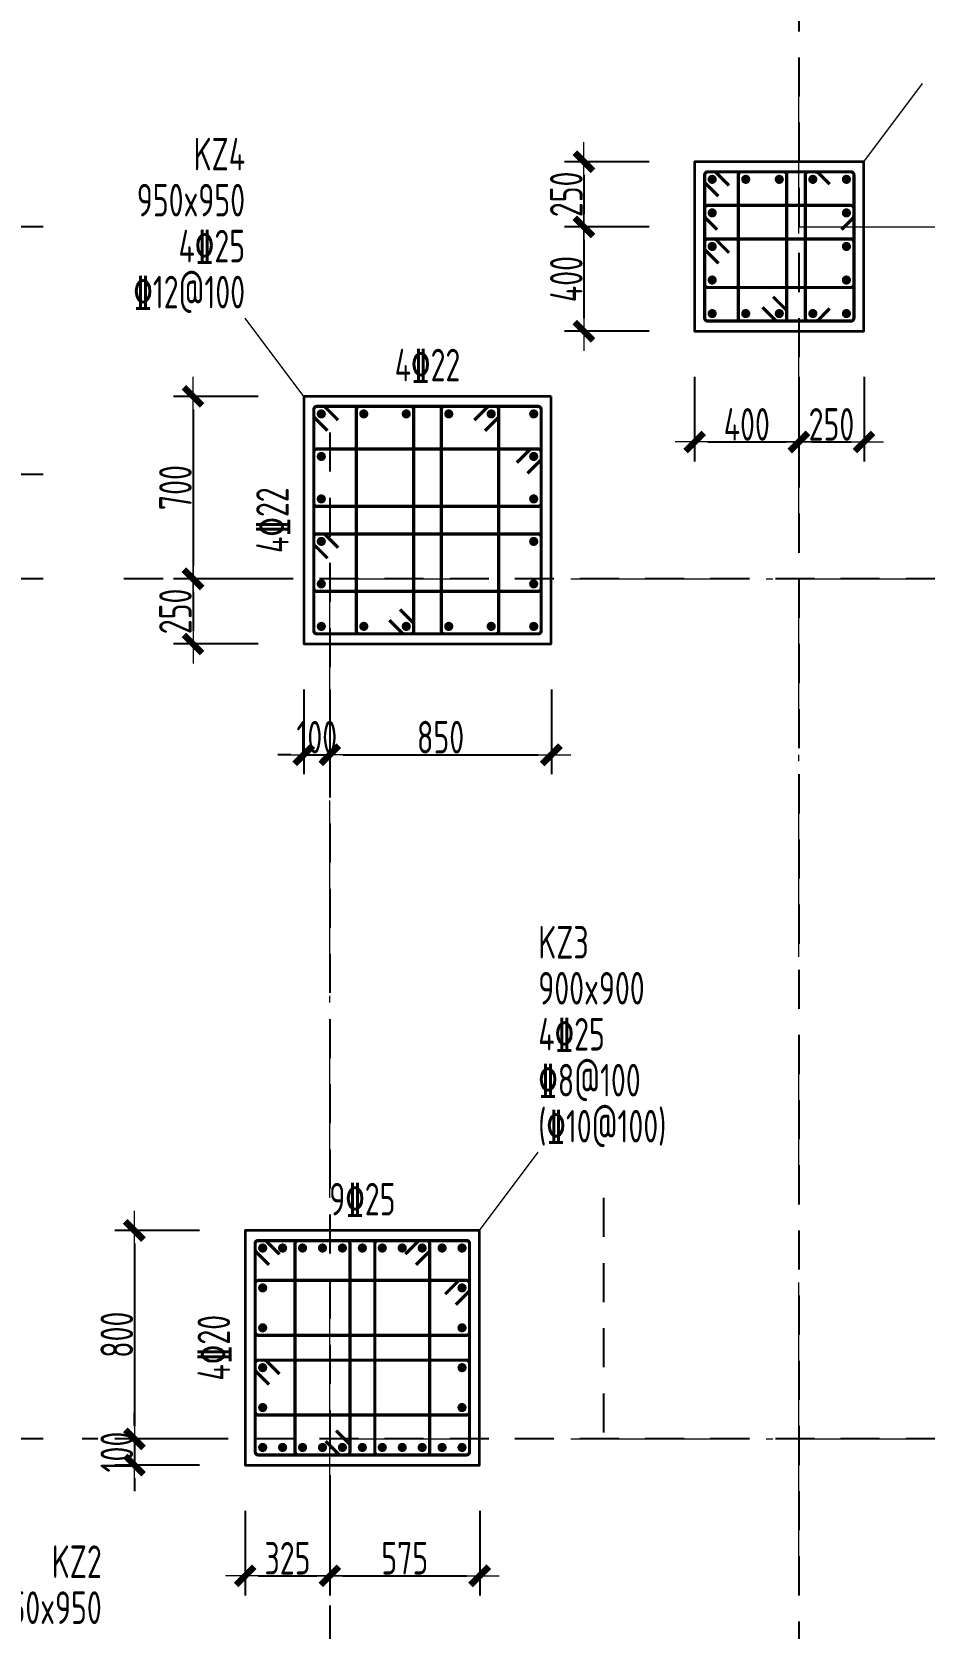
# Model space of a CAD drawing. Header units: millimetres. Extents: x 539196 to 807275, y 431843 to 1156631.
# Drawn here: x 609981 to 616829, y 880808 to 893055 of the extents above; entities that cross this region are included whole.
import ezdxf
from ezdxf.enums import TextEntityAlignment as Align

# ---------------------------------------------------------------- set-up
doc = ezdxf.new("R2010")
doc.units = ezdxf.units.MM
doc.header["$MEASUREMENT"] = 0
for name, pattern in [('DOTE', [2.42, 2, -0.2, 0.02, -0.2]), ('点划线', [1850, 1200, -300, 50, -300]), ('虚线', [500, 300, -200])]:
    doc.linetypes.add(name, pattern=pattern)
doc.layers.add('DOTE', color=1, linetype='DOTE')
for name, color, linetype, lineweight in [('柱原位标注', 7, 'Continuous', 18), ('柱尺寸标注', 3, 'Continuous', 18), ('柱标注引线', 2, 'Continuous', 18), ('柱箍筋', 1, 'Continuous', 25), ('柱纵筋', 1, 'Continuous', 70), ('柱集中标注', 2, 'Continuous', 18), ('砼柱', 2, 'Continuous', 35), ('网格', 9, '点划线', 18), ('轴线标注', 3, 'Continuous', 18)]:
    doc.layers.add(name, color=color, linetype=linetype, lineweight=lineweight)
doc.styles.add('样式 1_yjk_yjk_yjk_yjk', font='yjkeng.shx', dxfattribs={"width": 0.7, "bigfont": 'yjkchn.shx'})
doc.dimstyles.new('盈建科结构_yjk_yjk_yjk_yjk', dxfattribs={"dimscale": 100, "dimtxt": 2.5, "dimasz": 1, "dimexe": 1.5, "dimexo": 0.625, "dimgap": 0.1, "dimtad": 1, "dimdec": 0, "dimrnd": 1, "dimzin": 0, "dimdsep": 46, "dimtxsty": '样式 1_yjk_yjk_yjk_yjk', "dimblk": '_yjkbk', "dimblk1": 'ARCHTICK', "dimblk2": 'ARCHTICK', "dimcen": 0.09, "dimadec": 0, "dimazin": 0, "dimtfac": 1, "dimtdec": 4, "dimtix": 1, "dimtmove": 2, "dimatfit": 3, "dimfxl": 0, "dimtolj": 1, "dimtzin": 0, "dimarcsym": 0})

# ---------------------------------------------------------------- blocks, each defined once
blk = doc.blocks.new('_yjkbk')
blk.add_line((-1, 0), (1.5, 0))
blk.add_lwpolyline([(-0.7, -0.7, 0.5, 0.5, 0), (0.7, 0.7, 0.5, 0.5, 0)], format="xyseb")
blk = doc.blocks.new('*D1458')
at = {"layer": 'Defpoints', "color": 0}
for p in [(612068, 888359), (612268, 888359), (612268, 887509)]:
    blk.add_point(p, dxfattribs=at)
at = {"layer": '柱尺寸标注', "color": 0, "lineweight": -2}
for p, q in [((612068, 888009), (612068, 887359)), ((612268, 888009), (612268, 887359)), ((611968, 887509), (611868, 887509)), ((612068, 887509), (612268, 887509)), ((612368, 887509), (612468, 887509))]:
    blk.add_line(p, q, dxfattribs=at)
at = {"layer": '柱尺寸标注', "color": 0, "lineweight": -2, "xscale": 100, "yscale": 100, "zscale": 100}
blk.add_blockref('_yjkbk', (612068, 887509), dxfattribs=at)
at = {"layer": '柱尺寸标注', "color": 0, "lineweight": -2, "xscale": 100, "yscale": 100, "zscale": 100, "rotation": 180}
blk.add_blockref('_yjkbk', (612268, 887509), dxfattribs=at)
at = {"layer": '柱尺寸标注', "color": 0, "insert": (612168, 887644), "char_height": 250, "attachment_point": 5, "style": '样式 1_yjk_yjk_yjk_yjk'}
blk.add_mtext('\\A1;100', dxfattribs=at)
blk = doc.blocks.new('_ARCHTICK')
at = {"color": 0, "linetype": 'ByBlock', "const_width": 0.15}
blk.add_lwpolyline([(-0.5, -0.5), (0.5, 0.5)], dxfattribs=at)
blk = doc.blocks.new('*D1459')
at = {"layer": 'Defpoints', "color": 0}
for p in [(612268, 888359), (613968, 888359), (613968, 887509)]:
    blk.add_point(p, dxfattribs=at)
at = {"layer": '柱尺寸标注', "color": 0, "lineweight": -2}
for p, q in [((612268, 888009), (612268, 887359)), ((613968, 888009), (613968, 887359)), ((612368, 887509), (613868, 887509))]:
    blk.add_line(p, q, dxfattribs=at)
at = {"layer": '柱尺寸标注', "color": 0, "lineweight": -2, "xscale": 100, "yscale": 100, "zscale": 100, "rotation": 180}
blk.add_blockref('_yjkbk', (612268, 887509), dxfattribs=at)
at = {"layer": '柱尺寸标注', "color": 0, "lineweight": -2, "xscale": 100, "yscale": 100, "zscale": 100}
blk.add_blockref('_yjkbk', (613968, 887509), dxfattribs=at)
at = {"layer": '柱尺寸标注', "color": 0, "insert": (613118, 887644), "char_height": 250, "attachment_point": 5, "style": '样式 1_yjk_yjk_yjk_yjk'}
blk.add_mtext('\\A1;850', dxfattribs=at)
blk = doc.blocks.new('*D1460')
at = {"layer": 'Defpoints', "color": 0}
for p in [(612068, 890259), (611218, 888859), (612068, 888859)]:
    blk.add_point(p, dxfattribs=at)
at = {"layer": '柱尺寸标注', "color": 0, "lineweight": -2}
for p, q in [((611718, 890259), (611068, 890259)), ((611218, 890159), (611218, 888959)), ((611718, 888859), (611068, 888859))]:
    blk.add_line(p, q, dxfattribs=at)
at = {"layer": '柱尺寸标注', "color": 0, "lineweight": -2, "xscale": 100, "yscale": 100, "zscale": 100}
for p, rotation in [((611218, 890259), 90), ((611218, 888859), 270)]:
    blk.add_blockref('_yjkbk', p, dxfattribs=dict(at, rotation=rotation))
at = {"layer": '柱尺寸标注', "color": 0, "insert": (611083, 889559), "char_height": 250, "attachment_point": 5, "rotation": 90, "style": '样式 1_yjk_yjk_yjk_yjk'}
blk.add_mtext('\\A1;700', dxfattribs=at)
blk = doc.blocks.new('*D1461')
at = {"layer": 'Defpoints', "color": 0}
for p in [(612068, 888859), (611218, 888359), (612068, 888359)]:
    blk.add_point(p, dxfattribs=at)
at = {"layer": '柱尺寸标注', "color": 0, "lineweight": -2}
for p, q in [((611718, 888859), (611068, 888859)), ((611218, 888759), (611218, 888459)), ((611718, 888359), (611068, 888359))]:
    blk.add_line(p, q, dxfattribs=at)
at = {"layer": '柱尺寸标注', "color": 0, "lineweight": -2, "xscale": 100, "yscale": 100, "zscale": 100}
for p, rotation in [((611218, 888859), 90), ((611218, 888359), 270)]:
    blk.add_blockref('_yjkbk', p, dxfattribs=dict(at, rotation=rotation))
at = {"layer": '柱尺寸标注', "color": 0, "insert": (611083, 888609), "char_height": 250, "attachment_point": 5, "rotation": 90, "style": '样式 1_yjk_yjk_yjk_yjk'}
blk.add_mtext('\\A1;250', dxfattribs=at)
blk = doc.blocks.new('*D1462')
at = {"layer": 'Defpoints', "color": 0}
for p in [(611618, 882059), (612268, 882059), (612268, 881209)]:
    blk.add_point(p, dxfattribs=at)
at = {"layer": '柱尺寸标注', "color": 0, "lineweight": -2}
for p, q in [((611618, 881709), (611618, 881059)), ((612268, 881709), (612268, 881059)), ((611718, 881209), (612168, 881209))]:
    blk.add_line(p, q, dxfattribs=at)
at = {"layer": '柱尺寸标注', "color": 0, "lineweight": -2, "xscale": 100, "yscale": 100, "zscale": 100, "rotation": 180}
blk.add_blockref('_yjkbk', (611618, 881209), dxfattribs=at)
at = {"layer": '柱尺寸标注', "color": 0, "lineweight": -2, "xscale": 100, "yscale": 100, "zscale": 100}
blk.add_blockref('_yjkbk', (612268, 881209), dxfattribs=at)
at = {"layer": '柱尺寸标注', "color": 0, "insert": (611943, 881344), "char_height": 250, "attachment_point": 5, "style": '样式 1_yjk_yjk_yjk_yjk'}
blk.add_mtext('\\A1;325', dxfattribs=at)
blk = doc.blocks.new('*D1463')
at = {"layer": 'Defpoints', "color": 0}
for p in [(612268, 882059), (613418, 882059), (613418, 881209)]:
    blk.add_point(p, dxfattribs=at)
at = {"layer": '柱尺寸标注', "color": 0, "lineweight": -2}
for p, q in [((612268, 881709), (612268, 881059)), ((613418, 881709), (613418, 881059)), ((612368, 881209), (613318, 881209))]:
    blk.add_line(p, q, dxfattribs=at)
at = {"layer": '柱尺寸标注', "color": 0, "lineweight": -2, "xscale": 100, "yscale": 100, "zscale": 100, "rotation": 180}
blk.add_blockref('_yjkbk', (612268, 881209), dxfattribs=at)
at = {"layer": '柱尺寸标注', "color": 0, "lineweight": -2, "xscale": 100, "yscale": 100, "zscale": 100}
blk.add_blockref('_yjkbk', (613418, 881209), dxfattribs=at)
at = {"layer": '柱尺寸标注', "color": 0, "insert": (612843, 881344), "char_height": 250, "attachment_point": 5, "style": '样式 1_yjk_yjk_yjk_yjk'}
blk.add_mtext('\\A1;575', dxfattribs=at)
blk = doc.blocks.new('*D1464')
at = {"layer": 'Defpoints', "color": 0}
for p in [(611618, 883859), (610768, 882259), (611618, 882259)]:
    blk.add_point(p, dxfattribs=at)
at = {"layer": '柱尺寸标注', "color": 0, "lineweight": -2}
for p, q in [((611268, 883859), (610618, 883859)), ((610768, 883759), (610768, 882359)), ((611268, 882259), (610618, 882259))]:
    blk.add_line(p, q, dxfattribs=at)
at = {"layer": '柱尺寸标注', "color": 0, "lineweight": -2, "xscale": 100, "yscale": 100, "zscale": 100}
for p, rotation in [((610768, 883859), 90), ((610768, 882259), 270)]:
    blk.add_blockref('_yjkbk', p, dxfattribs=dict(at, rotation=rotation))
at = {"layer": '柱尺寸标注', "color": 0, "insert": (610633, 883059), "char_height": 250, "attachment_point": 5, "rotation": 90, "style": '样式 1_yjk_yjk_yjk_yjk'}
blk.add_mtext('\\A1;800', dxfattribs=at)
blk = doc.blocks.new('*D1465')
at = {"layer": 'Defpoints', "color": 0}
for p in [(611618, 882259), (610768, 882059), (611618, 882059)]:
    blk.add_point(p, dxfattribs=at)
at = {"layer": '柱尺寸标注', "color": 0, "lineweight": -2}
for p, q in [((610768, 882359), (610768, 882459)), ((611268, 882259), (610618, 882259)), ((610768, 882259), (610768, 882059)), ((611268, 882059), (610618, 882059)), ((610768, 881959), (610768, 881859))]:
    blk.add_line(p, q, dxfattribs=at)
at = {"layer": '柱尺寸标注', "color": 0, "lineweight": -2, "xscale": 100, "yscale": 100, "zscale": 100}
for p, rotation in [((610768, 882259), 270), ((610768, 882059), 90)]:
    blk.add_blockref('_yjkbk', p, dxfattribs=dict(at, rotation=rotation))
at = {"layer": '柱尺寸标注', "color": 0, "insert": (610633, 882159), "char_height": 250, "attachment_point": 5, "rotation": 90, "style": '样式 1_yjk_yjk_yjk_yjk'}
blk.add_mtext('\\A1;100', dxfattribs=at)
blk = doc.blocks.new('*D1506')
at = {"layer": 'Defpoints', "color": 0}
for p in [(615068, 890759), (615868, 890759), (615868, 889909)]:
    blk.add_point(p, dxfattribs=at)
at = {"layer": '柱尺寸标注', "color": 0, "lineweight": -2}
for p, q in [((615068, 890409), (615068, 889759)), ((615868, 890409), (615868, 889759)), ((615168, 889909), (615768, 889909))]:
    blk.add_line(p, q, dxfattribs=at)
at = {"layer": '柱尺寸标注', "color": 0, "lineweight": -2, "xscale": 100, "yscale": 100, "zscale": 100, "rotation": 180}
blk.add_blockref('_yjkbk', (615068, 889909), dxfattribs=at)
at = {"layer": '柱尺寸标注', "color": 0, "lineweight": -2, "xscale": 100, "yscale": 100, "zscale": 100}
blk.add_blockref('_yjkbk', (615868, 889909), dxfattribs=at)
at = {"layer": '柱尺寸标注', "color": 0, "insert": (615468, 890044), "char_height": 250, "attachment_point": 5, "style": '样式 1_yjk_yjk_yjk_yjk'}
blk.add_mtext('\\A1;400', dxfattribs=at)
blk = doc.blocks.new('*D1507')
at = {"layer": 'Defpoints', "color": 0}
for p in [(615868, 890759), (616368, 890759), (616368, 889909)]:
    blk.add_point(p, dxfattribs=at)
at = {"layer": '柱尺寸标注', "color": 0, "lineweight": -2}
for p, q in [((615868, 890409), (615868, 889759)), ((616368, 890409), (616368, 889759)), ((615968, 889909), (616268, 889909))]:
    blk.add_line(p, q, dxfattribs=at)
at = {"layer": '柱尺寸标注', "color": 0, "lineweight": -2, "xscale": 100, "yscale": 100, "zscale": 100, "rotation": 180}
blk.add_blockref('_yjkbk', (615868, 889909), dxfattribs=at)
at = {"layer": '柱尺寸标注', "color": 0, "lineweight": -2, "xscale": 100, "yscale": 100, "zscale": 100}
blk.add_blockref('_yjkbk', (616368, 889909), dxfattribs=at)
at = {"layer": '柱尺寸标注', "color": 0, "insert": (616118, 890044), "char_height": 250, "attachment_point": 5, "style": '样式 1_yjk_yjk_yjk_yjk'}
blk.add_mtext('\\A1;250', dxfattribs=at)
blk = doc.blocks.new('*D1508')
at = {"layer": 'Defpoints', "color": 0}
for p in [(615068, 892059), (614218, 891559), (615068, 891559)]:
    blk.add_point(p, dxfattribs=at)
at = {"layer": '柱尺寸标注', "color": 0, "lineweight": -2}
for p, q in [((614718, 892059), (614068, 892059)), ((614218, 891959), (614218, 891659)), ((614718, 891559), (614068, 891559))]:
    blk.add_line(p, q, dxfattribs=at)
at = {"layer": '柱尺寸标注', "color": 0, "lineweight": -2, "xscale": 100, "yscale": 100, "zscale": 100}
for p, rotation in [((614218, 892059), 90), ((614218, 891559), 270)]:
    blk.add_blockref('_yjkbk', p, dxfattribs=dict(at, rotation=rotation))
at = {"layer": '柱尺寸标注', "color": 0, "insert": (614083, 891809), "char_height": 250, "attachment_point": 5, "rotation": 90, "style": '样式 1_yjk_yjk_yjk_yjk'}
blk.add_mtext('\\A1;250', dxfattribs=at)
blk = doc.blocks.new('*D1509')
at = {"layer": 'Defpoints', "color": 0}
for p in [(615068, 891559), (614218, 890759), (615068, 890759)]:
    blk.add_point(p, dxfattribs=at)
at = {"layer": '柱尺寸标注', "color": 0, "lineweight": -2}
for p, q in [((614718, 891559), (614068, 891559)), ((614218, 891459), (614218, 890859)), ((614718, 890759), (614068, 890759))]:
    blk.add_line(p, q, dxfattribs=at)
at = {"layer": '柱尺寸标注', "color": 0, "lineweight": -2, "xscale": 100, "yscale": 100, "zscale": 100}
for p, rotation in [((614218, 891559), 90), ((614218, 890759), 270)]:
    blk.add_blockref('_yjkbk', p, dxfattribs=dict(at, rotation=rotation))
at = {"layer": '柱尺寸标注', "color": 0, "insert": (614083, 891159), "char_height": 250, "attachment_point": 5, "rotation": 90, "style": '样式 1_yjk_yjk_yjk_yjk'}
blk.add_mtext('\\A1;400', dxfattribs=at)
blk = doc.blocks.new('*D1616')
at = {"layer": 'Defpoints', "color": 0}
for p in [(612268, 894559), (609268, 891559), (612268, 891559)]:
    blk.add_point(p, dxfattribs=at)
at = {"layer": '轴线标注', "color": 0, "lineweight": -2}
for p, q in [((610068, 894559), (609118, 894559)), ((609268, 894459), (609268, 891659)), ((610068, 891559), (609118, 891559))]:
    blk.add_line(p, q, dxfattribs=at)
at = {"layer": '轴线标注', "color": 0, "lineweight": -2, "xscale": 100, "yscale": 100, "zscale": 100}
for p, rotation in [((609268, 894559), 90), ((609268, 891559), 270)]:
    blk.add_blockref('_yjkbk', p, dxfattribs=dict(at, rotation=rotation))
at = {"layer": '轴线标注', "color": 0, "insert": (609133, 893059), "char_height": 250, "attachment_point": 5, "rotation": 90, "style": '样式 1_yjk_yjk_yjk_yjk'}
blk.add_mtext('\\A1;3000', dxfattribs=at)
blk = doc.blocks.new('*D1618')
at = {"layer": 'Defpoints', "color": 0}
for p in [(612268, 891559), (609268, 889659), (612268, 889659)]:
    blk.add_point(p, dxfattribs=at)
at = {"layer": '轴线标注', "color": 0, "lineweight": -2}
for p, q in [((610068, 891559), (609118, 891559)), ((609268, 891459), (609268, 889759)), ((610068, 889659), (609118, 889659))]:
    blk.add_line(p, q, dxfattribs=at)
at = {"layer": '轴线标注', "color": 0, "lineweight": -2, "xscale": 100, "yscale": 100, "zscale": 100}
for p, rotation in [((609268, 891559), 90), ((609268, 889659), 270)]:
    blk.add_blockref('_yjkbk', p, dxfattribs=dict(at, rotation=rotation))
at = {"layer": '轴线标注', "color": 0, "insert": (609133, 890609), "char_height": 250, "attachment_point": 5, "rotation": 90, "style": '样式 1_yjk_yjk_yjk_yjk'}
blk.add_mtext('\\A1;1900', dxfattribs=at)
blk = doc.blocks.new('*D1620')
at = {"layer": 'Defpoints', "color": 0}
for p in [(612268, 889659), (609268, 888859), (612268, 888859)]:
    blk.add_point(p, dxfattribs=at)
at = {"layer": '轴线标注', "color": 0, "lineweight": -2}
for p, q in [((610068, 889659), (609118, 889659)), ((609268, 889559), (609268, 888959)), ((610068, 888859), (609118, 888859))]:
    blk.add_line(p, q, dxfattribs=at)
at = {"layer": '轴线标注', "color": 0, "lineweight": -2, "xscale": 100, "yscale": 100, "zscale": 100}
for p, rotation in [((609268, 889659), 90), ((609268, 888859), 270)]:
    blk.add_blockref('_yjkbk', p, dxfattribs=dict(at, rotation=rotation))
at = {"layer": '轴线标注', "color": 0, "insert": (609133, 889259), "char_height": 250, "attachment_point": 5, "rotation": 90, "style": '样式 1_yjk_yjk_yjk_yjk'}
blk.add_mtext('\\A1;800', dxfattribs=at)
blk = doc.blocks.new('*D1622')
at = {"layer": 'Defpoints', "color": 0}
for p in [(612268, 888859), (609268, 882259), (612268, 882259)]:
    blk.add_point(p, dxfattribs=at)
at = {"layer": '轴线标注', "color": 0, "lineweight": -2}
for p, q in [((610068, 888859), (609118, 888859)), ((609268, 888759), (609268, 882359)), ((610068, 882259), (609118, 882259))]:
    blk.add_line(p, q, dxfattribs=at)
at = {"layer": '轴线标注', "color": 0, "lineweight": -2, "xscale": 100, "yscale": 100, "zscale": 100}
for p, rotation in [((609268, 888859), 90), ((609268, 882259), 270)]:
    blk.add_blockref('_yjkbk', p, dxfattribs=dict(at, rotation=rotation))
at = {"layer": '轴线标注', "color": 0, "insert": (609133, 885559), "char_height": 250, "attachment_point": 5, "rotation": 90, "style": '样式 1_yjk_yjk_yjk_yjk'}
blk.add_mtext('\\A1;6600', dxfattribs=at)
blk = doc.blocks.new('*D1624')
at = {"layer": 'Defpoints', "color": 0}
for p in [(612268, 882259), (609268, 879259), (612268, 879259)]:
    blk.add_point(p, dxfattribs=at)
at = {"layer": '轴线标注', "color": 0, "lineweight": -2}
for p, q in [((610068, 882259), (609118, 882259)), ((609268, 882159), (609268, 879359)), ((610068, 879259), (609118, 879259))]:
    blk.add_line(p, q, dxfattribs=at)
at = {"layer": '轴线标注', "color": 0, "lineweight": -2, "xscale": 100, "yscale": 100, "zscale": 100}
for p, rotation in [((609268, 882259), 90), ((609268, 879259), 270)]:
    blk.add_blockref('_yjkbk', p, dxfattribs=dict(at, rotation=rotation))
at = {"layer": '轴线标注', "color": 0, "insert": (609133, 880759), "char_height": 250, "attachment_point": 5, "rotation": 90, "style": '样式 1_yjk_yjk_yjk_yjk'}
blk.add_mtext('\\A1;3000', dxfattribs=at)
blk = doc.blocks.new('jzzw')
at = {"layer": 'DOTE', "color": 1, "linetype": '虚线'}
for p, q in [((917386, 873149), (917386, 834829)), ((913786, 853271), (913786, 834829)), ((913786, 853271), (913786, 834829)), ((913786, 853271), (913786, 834829)), ((952506, 852149), (912186, 852149)), ((915886, 847399), (915886, 845549)), ((952506, 845549), (911886, 845549)), ((952506, 845549), (911886, 845549))]:
    blk.add_line(p, q, dxfattribs=at)

msp = doc.modelspace()

# ---------------------------------------------------------------- linework, layer by layer
at = {"layer": '柱标注引线'}
for p, q in [((616367.6, 892059.2), (616817.6, 892659.2)), ((612067.6, 890259.2), (611617.6, 890859.2)), ((613417.6, 883859.2), (613867.6, 884459.2))]:
    msp.add_line(p, q, dxfattribs=at)
at = {"layer": '柱箍筋', "const_width": 25}
for points in [[(615331.6, 891876.5), (615233.4, 891974.8, 0.1989124), (615216.6, 891981.7), (615168.8, 891981.7, 0.4142136), (615145.1, 891958), (615145.1, 890860.5, 0.4142136), (615168.8, 890836.7), (616266.3, 890836.7, 0.4142136), (616290.1, 890860.5), (616290.1, 891958, 0.4142136), (616266.3, 891981.7), (615168.8, 891981.7, 0.4142136), (615145.1, 891958), (615145.1, 891910.2, 0.1989124), (615152, 891893.5), (615250.3, 891795.2)], [(615588.5, 890942), (615686.8, 890843.7, 0.1989124), (615703.6, 890836.7), (615751.3, 890836.7, 0.4142136), (615775.1, 890860.5), (615775.1, 891958, 0.4142136), (615751.3, 891981.7), (615426.3, 891981.7, 0.4142136), (615402.6, 891958), (615402.6, 890860.5, 0.4142136), (615426.3, 890836.7), (615751.3, 890836.7, 0.4142136), (615775.1, 890860.5), (615775.1, 890908.2, 0.1989124), (615768.1, 890925), (615669.9, 891023.3)], [(616104.1, 890932.1), (616015.7, 890843.7, -0.131362), (615989.1, 890836.7), (615941.3, 890836.7, -0.4142136), (615917.6, 890860.5), (615917.6, 891958, -0.4142136), (615941.3, 891981.7), (615989.1, 891981.7, -0.131362), (616015.7, 891974.8), (616104.1, 891886.4)], [(615240.4, 891537.7), (615152, 891626.1, -0.131362), (615145.1, 891652.7), (615145.1, 891700.5, -0.4142136), (615168.8, 891724.2), (616266.3, 891724.2, -0.4142136), (616290.1, 891700.5), (616290.1, 891652.7, -0.131362), (616283.1, 891626.1), (616194.7, 891537.7)], [(615250.3, 891280.2), (615152, 891378.5, -0.1989124), (615145.1, 891395.2), (615145.1, 891443, -0.4142136), (615168.8, 891466.7), (616266.3, 891466.7, -0.4142136), (616290.1, 891443), (616290.1, 891118, -0.4142136), (616266.3, 891094.2), (615168.8, 891094.2, -0.4142136), (615145.1, 891118), (615145.1, 891443, -0.4142136), (615168.8, 891466.7), (615216.6, 891466.7, -0.1989124), (615233.4, 891459.8), (615331.6, 891361.5)], [(612331.6, 890076.5), (612233.4, 890174.8, 0.1989124), (612216.6, 890181.7), (612168.8, 890181.7, 0.4142136), (612145.1, 890158), (612145.1, 888460.5, 0.4142136), (612168.8, 888436.7), (613866.3, 888436.7, 0.4142136), (613890.1, 888460.5), (613890.1, 890158, 0.4142136), (613866.3, 890181.7), (612168.8, 890181.7, 0.4142136), (612145.1, 890158), (612145.1, 890110.2, 0.1989124), (612152, 890093.5), (612250.3, 889995.2)], [(612725.5, 888542), (612823.8, 888443.7, 0.1989124), (612840.6, 888436.7), (612888.3, 888436.7, 0.4142136), (612912.1, 888460.5), (612912.1, 890158, 0.4142136), (612888.3, 890181.7), (612494.8, 890181.7, 0.4142136), (612471.1, 890158), (612471.1, 888460.5, 0.4142136), (612494.8, 888436.7), (612888.3, 888436.7, 0.4142136), (612912.1, 888460.5), (612912.1, 888508.2, 0.1989124), (612905.1, 888525), (612806.9, 888623.3)], [(613377.5, 890076.5), (613475.8, 890174.8, -0.1989124), (613492.6, 890181.7), (613540.3, 890181.7, -0.4142136), (613564.1, 890158), (613564.1, 888460.5, -0.4142136), (613540.3, 888436.7), (613146.8, 888436.7, -0.4142136), (613123.1, 888460.5), (613123.1, 890158, -0.4142136), (613146.8, 890181.7), (613540.3, 890181.7, -0.4142136), (613564.1, 890158), (613564.1, 890110.2, -0.1989124), (613557.1, 890093.5), (613458.9, 889995.2)], [(613784.9, 889669.2), (613883.1, 889767.5, 0.1989124), (613890.1, 889784.2), (613890.1, 889832, 0.4142136), (613866.3, 889855.7), (612168.8, 889855.7, 0.4142136), (612145.1, 889832), (612145.1, 889438.5, 0.4142136), (612168.8, 889414.7), (613866.3, 889414.7, 0.4142136), (613890.1, 889438.5), (613890.1, 889832, 0.4142136), (613866.3, 889855.7), (613818.6, 889855.7, 0.1989124), (613801.8, 889848.8), (613703.5, 889750.5)], [(612250.3, 889017.2), (612152, 889115.5, -0.1989124), (612145.1, 889132.2), (612145.1, 889180, -0.4142136), (612168.8, 889203.7), (613866.3, 889203.7, -0.4142136), (613890.1, 889180), (613890.1, 888786.5, -0.4142136), (613866.3, 888762.7), (612168.8, 888762.7, -0.4142136), (612145.1, 888786.5), (612145.1, 889180, -0.4142136), (612168.8, 889203.7), (612216.6, 889203.7, -0.1989124), (612233.4, 889196.8), (612331.6, 889098.5)], [(611881.6, 883676.5), (611783.4, 883774.8, 0.1989124), (611766.6, 883781.7), (611718.8, 883781.7, 0.4142136), (611695.1, 883758), (611695.1, 882160.5, 0.4142136), (611718.8, 882136.7), (613316.3, 882136.7, 0.4142136), (613340.1, 882160.5), (613340.1, 883758, 0.4142136), (613316.3, 883781.7), (611718.8, 883781.7, 0.4142136), (611695.1, 883758), (611695.1, 883710.2, 0.1989124), (611702, 883693.5), (611800.3, 883595.2)], [(612235.5, 882242), (612333.8, 882143.7, 0.1989124), (612350.6, 882136.7), (612398.3, 882136.7, 0.4142136), (612422.1, 882160.5), (612422.1, 883758, 0.4142136), (612398.3, 883781.7), (612024.8, 883781.7, 0.4142136), (612001.1, 883758), (612001.1, 882160.5, 0.4142136), (612024.8, 882136.7), (612398.3, 882136.7, 0.4142136), (612422.1, 882160.5), (612422.1, 882208.2, 0.1989124), (612415.1, 882225), (612316.9, 882323.3)], [(612847.5, 883676.5), (612945.8, 883774.8, -0.1989124), (612962.6, 883781.7), (613010.3, 883781.7, -0.4142136), (613034.1, 883758), (613034.1, 882160.5, -0.4142136), (613010.3, 882136.7), (612636.8, 882136.7, -0.4142136), (612613.1, 882160.5), (612613.1, 883758, -0.4142136), (612636.8, 883781.7), (613010.3, 883781.7, -0.4142136), (613034.1, 883758), (613034.1, 883710.2, -0.1989124), (613027.1, 883693.5), (612928.9, 883595.2)], [(613234.9, 883289.2), (613333.1, 883387.5, 0.1989124), (613340.1, 883404.2), (613340.1, 883452, 0.4142136), (613316.3, 883475.7), (611718.8, 883475.7, 0.4142136), (611695.1, 883452), (611695.1, 883078.5, 0.4142136), (611718.8, 883054.7), (613316.3, 883054.7, 0.4142136), (613340.1, 883078.5), (613340.1, 883452, 0.4142136), (613316.3, 883475.7), (613268.6, 883475.7, 0.1989124), (613251.8, 883468.8), (613153.5, 883370.5)], [(611800.3, 882677.2), (611702, 882775.5, -0.1989124), (611695.1, 882792.2), (611695.1, 882840, -0.4142136), (611718.8, 882863.7), (613316.3, 882863.7, -0.4142136), (613340.1, 882840), (613340.1, 882466.5, -0.4142136), (613316.3, 882442.7), (611718.8, 882442.7, -0.4142136), (611695.1, 882466.5), (611695.1, 882840, -0.4142136), (611718.8, 882863.7), (611766.6, 882863.7, -0.1989124), (611783.4, 882856.8), (611881.6, 882758.5)]]:
    msp.add_lwpolyline(points, format="xyb", dxfattribs=at)
at = {"layer": '柱纵筋', "const_width": 35}
for points in [[(615220.1, 891924.2, 1), (615185.1, 891924.2, 1)], [(615477.6, 891924.2, 1), (615442.6, 891924.2, 1)], [(615735.1, 891924.2, 1), (615700.1, 891924.2, 1)], [(615992.6, 891924.2, 1), (615957.6, 891924.2, 1)], [(616250.1, 891924.2, 1), (616215.1, 891924.2, 1)], [(615220.1, 891666.7, 1), (615185.1, 891666.7, 1)], [(616250.1, 891666.7, 1), (616215.1, 891666.7, 1)], [(615220.1, 891409.2, 1), (615185.1, 891409.2, 1)], [(616250.1, 891409.2, 1), (616215.1, 891409.2, 1)], [(615220.1, 891151.7, 1), (615185.1, 891151.7, 1)], [(616250.1, 891151.7, 1), (616215.1, 891151.7, 1)], [(615220.1, 890894.2, 1), (615185.1, 890894.2, 1)], [(615477.6, 890894.2, 1), (615442.6, 890894.2, 1)], [(615735.1, 890894.2, 1), (615700.1, 890894.2, 1)], [(615992.6, 890894.2, 1), (615957.6, 890894.2, 1)], [(616250.1, 890894.2, 1), (616215.1, 890894.2, 1)], [(612220.1, 890124.2, 1), (612185.1, 890124.2, 1)], [(612546.1, 890124.2, 1), (612511.1, 890124.2, 1)], [(612872.1, 890124.2, 1), (612837.1, 890124.2, 1)], [(613198.1, 890124.2, 1), (613163.1, 890124.2, 1)], [(613524.1, 890124.2, 1), (613489.1, 890124.2, 1)], [(613850.1, 890124.2, 1), (613815.1, 890124.2, 1)], [(612220.1, 889798.2, 1), (612185.1, 889798.2, 1)], [(613850.1, 889798.2, 1), (613815.1, 889798.2, 1)], [(612220.1, 889472.2, 1), (612185.1, 889472.2, 1)], [(613850.1, 889472.2, 1), (613815.1, 889472.2, 1)], [(612220.1, 889146.2, 1), (612185.1, 889146.2, 1)], [(613850.1, 889146.2, 1), (613815.1, 889146.2, 1)], [(612220.1, 888820.2, 1), (612185.1, 888820.2, 1)], [(613850.1, 888820.2, 1), (613815.1, 888820.2, 1)], [(612220.1, 888494.2, 1), (612185.1, 888494.2, 1)], [(612546.1, 888494.2, 1), (612511.1, 888494.2, 1)], [(612872.1, 888494.2, 1), (612837.1, 888494.2, 1)], [(613198.1, 888494.2, 1), (613163.1, 888494.2, 1)], [(613524.1, 888494.2, 1), (613489.1, 888494.2, 1)], [(613850.1, 888494.2, 1), (613815.1, 888494.2, 1)], [(611770.1, 883724.2, 1), (611735.1, 883724.2, 1)], [(611923.1, 883724.2, 1), (611888.1, 883724.2, 1)], [(612076.1, 883724.2, 1), (612041.1, 883724.2, 1)], [(612229.1, 883724.2, 1), (612194.1, 883724.2, 1)], [(612382.1, 883724.2, 1), (612347.1, 883724.2, 1)], [(612535.1, 883724.2, 1), (612500.1, 883724.2, 1)], [(612688.1, 883724.2, 1), (612653.1, 883724.2, 1)], [(612841.1, 883724.2, 1), (612806.1, 883724.2, 1)], [(612994.1, 883724.2, 1), (612959.1, 883724.2, 1)], [(613147.1, 883724.2, 1), (613112.1, 883724.2, 1)], [(613300.1, 883724.2, 1), (613265.1, 883724.2, 1)], [(611770.1, 883418.2, 1), (611735.1, 883418.2, 1)], [(613300.1, 883418.2, 1), (613265.1, 883418.2, 1)], [(611770.1, 883112.2, 1), (611735.1, 883112.2, 1)], [(613300.1, 883112.2, 1), (613265.1, 883112.2, 1)], [(611770.1, 882806.2, 1), (611735.1, 882806.2, 1)], [(613300.1, 882806.2, 1), (613265.1, 882806.2, 1)], [(611770.1, 882500.2, 1), (611735.1, 882500.2, 1)], [(613300.1, 882500.2, 1), (613265.1, 882500.2, 1)], [(611770.1, 882194.2, 1), (611735.1, 882194.2, 1)], [(611923.1, 882194.2, 1), (611888.1, 882194.2, 1)], [(612076.1, 882194.2, 1), (612041.1, 882194.2, 1)], [(612229.1, 882194.2, 1), (612194.1, 882194.2, 1)], [(612382.1, 882194.2, 1), (612347.1, 882194.2, 1)], [(612535.1, 882194.2, 1), (612500.1, 882194.2, 1)], [(612688.1, 882194.2, 1), (612653.1, 882194.2, 1)], [(612841.1, 882194.2, 1), (612806.1, 882194.2, 1)], [(612994.1, 882194.2, 1), (612959.1, 882194.2, 1)], [(613147.1, 882194.2, 1), (613112.1, 882194.2, 1)], [(613300.1, 882194.2, 1), (613265.1, 882194.2, 1)]]:
    msp.add_lwpolyline(points, format="xyb", close=True, dxfattribs=at)
at = {"layer": '砼柱'}
for points in [[(616367.6, 892059.2), (615067.6, 892059.2), (615067.6, 890759.2), (616367.6, 890759.2)], [(613967.6, 890259.2), (612067.6, 890259.2), (612067.6, 888359.2), (613967.6, 888359.2)], [(613417.6, 883859.2), (611617.6, 883859.2), (611617.6, 882059.2), (613417.6, 882059.2)]]:
    msp.add_lwpolyline(points, close=True, dxfattribs=at)
at = {"layer": '网格'}
for p, q in [((615867.6, 891559.2), (615867.6, 894559.2)), ((615867.6, 891559.2), (619667.6, 891559.2)), ((615867.6, 889659.2), (615867.6, 891559.2)), ((615867.6, 889059.2), (615867.6, 889659.2)), ((612267.6, 882259.2), (612267.6, 888859.2)), ((612267.6, 888859.2), (615867.6, 888859.2)), ((615867.6, 882259.2), (615867.6, 888859.2)), ((615867.6, 888859.2), (619667.6, 888859.2)), ((612267.6, 879259.2), (612267.6, 882259.2)), ((612267.6, 882259.2), (615867.6, 882259.2)), ((615867.6, 879259.2), (615867.6, 882259.2)), ((615867.6, 882259.2), (619667.6, 882259.2))]:
    msp.add_line(p, q, dxfattribs=at)

# ---------------------------------------------------------------- block references
msp.add_blockref('jzzw', (-301518.2, 36710.3))

# ---------------------------------------------------------------- texts
at = {"layer": '柱原位标注', "linetype": 'Continuous', "style": '样式 1_yjk_yjk_yjk_yjk', "width": 0.7}
for s, p in [('4\x8422', (613017.6, 890299.2)), ('9\x8425', (612517.6, 883899.2))]:
    msp.add_text(s, height=250, dxfattribs=at).set_placement(p, align=Align.BOTTOM_CENTER)
for s, p in [('4\x8422', (612027.6, 889309.2)), ('4\x8420', (611577.6, 882959.2))]:
    msp.add_text(s, height=250, rotation=90, dxfattribs=at).set_placement(p, align=Align.BOTTOM_CENTER)
at = {"layer": '柱集中标注', "linetype": 'Continuous', "style": '样式 1_yjk_yjk_yjk_yjk', "width": 0.7}
for s, p in [('KZ4', (611617.6, 891917.5)), ('950x950', (611617.6, 891564.7)), ('4\x8425', (611617.6, 891212)), ('\x8412@100', (611617.6, 890859.2)), ('KZ2', (610517.6, 881117.5)), ('950x950', (610517.6, 880764.7))]:
    msp.add_text(s, height=250, dxfattribs=at).set_placement(p, align=Align.BOTTOM_RIGHT)
for s, p in [('KZ3', (613867.6, 885870.2)), ('900x900', (613867.6, 885517.5)), ('4\x8425', (613867.6, 885164.7)), ('\x848@100', (613867.6, 884812)), ('(\x8410@100)', (613867.6, 884459.2))]:
    msp.add_text(s, height=250, dxfattribs=at).set_placement(p, align=Align.BOTTOM_LEFT)

# ---------------------------------------------------------------- dimensions: what is measured, and where the dimension line sits
at = {"layer": '柱尺寸标注'}
for p1, p2, picture, middle in [((615067.6, 892059.2), (615067.6, 891559.2), '*D1508', (614082.6, 891809.2)), ((615067.6, 891559.2), (615067.6, 890759.2), '*D1509', (614082.6, 891159.2)), ((615067.6, 890759.2), (615867.6, 890759.2), '*D1506', (615467.6, 890044.2)), ((615867.6, 890759.2), (616367.6, 890759.2), '*D1507', (616117.6, 890044.2)), ((612067.6, 890259.2), (612067.6, 888859.2), '*D1460', (611082.6, 889559.2)), ((612067.6, 888859.2), (612067.6, 888359.2), '*D1461', (611082.6, 888609.2)), ((612067.6, 888359.2), (612267.6, 888359.2), '*D1458', (612167.6, 887644.2)), ((612267.6, 888359.2), (613967.6, 888359.2), '*D1459', (613117.6, 887644.2)), ((611617.6, 883859.2), (611617.6, 882259.2), '*D1464', (610632.6, 883059.2)), ((611617.6, 882259.2), (611617.6, 882059.2), '*D1465', (610632.6, 882159.2)), ((611617.6, 882059.2), (612267.6, 882059.2), '*D1462', (611942.6, 881344.2)), ((612267.6, 882059.2), (613417.6, 882059.2), '*D1463', (612842.6, 881344.2))]:
    dim = msp.add_aligned_dim(p1=p1, p2=p2, distance=-850, dimstyle='盈建科结构_yjk_yjk_yjk_yjk', override={"dimscale": 100, "dimtxt": 2.5, "dimasz": 1, "dimexe": 1.5, "dimexo": 3.5, "dimgap": 0.1, "dimtad": 1, "dimlfac": 0.5, "dimrnd": 5, "dimdle": 0, "dimfxlon": 0}, dxfattribs=at)
    dim.commit()
    dim.dimension.update_dxf_attribs({"geometry": picture, "text_midpoint": middle})
at = {"layer": '轴线标注'}
for p1, p2, picture, middle in [((612267.6, 894559.2), (612267.6, 891559.2), '*D1616', (609132.6, 893059.2)), ((612267.6, 891559.2), (612267.6, 889659.2), '*D1618', (609132.6, 890609.2)), ((612267.6, 889659.2), (612267.6, 888859.2), '*D1620', (609132.6, 889259.2)), ((612267.6, 888859.2), (612267.6, 882259.2), '*D1622', (609132.6, 885559.2)), ((612267.6, 882259.2), (612267.6, 879259.2), '*D1624', (609132.6, 880759.2))]:
    dim = msp.add_aligned_dim(p1=p1, p2=p2, distance=-3000, dimstyle='盈建科结构_yjk_yjk_yjk_yjk', override={"dimscale": 100, "dimtxt": 2.5, "dimasz": 1, "dimexe": 1.5, "dimexo": 22, "dimgap": 0.1, "dimtad": 1, "dimlfac": 1, "dimrnd": 5, "dimdle": 0, "dimfxlon": 0}, dxfattribs=at)
    dim.commit()
    dim.dimension.update_dxf_attribs({"geometry": picture, "text_midpoint": middle})

doc.saveas('drawing.dxf')
